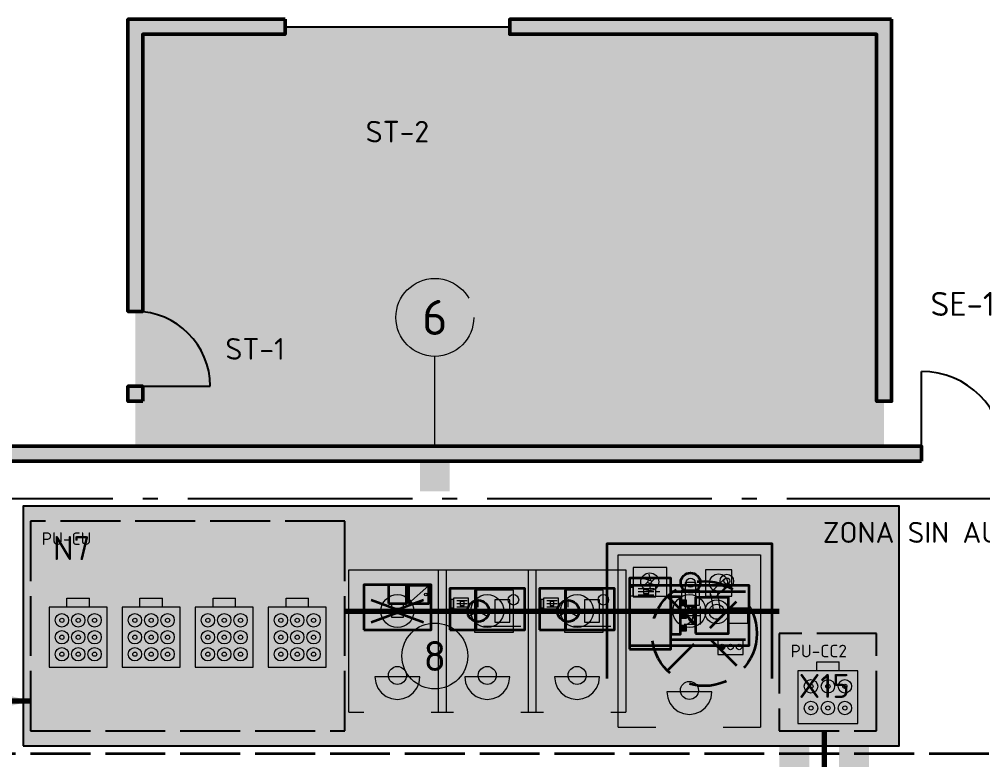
# Model space of a CAD drawing. Header units: millimetres. Extents: x 0 to 1189, y 0 to 841.
# Drawn here: x 407.2 to 471.6, y 683.1 to 732.5 of the extents above; entities that cross this region are included whole.
import ezdxf
from ezdxf.enums import TextEntityAlignment as Align

# ---------------------------------------------------------------- set-up
doc = ezdxf.new("R2010")
doc.units = ezdxf.units.MM
for name, pattern in [('FLUJO-TRAZOS', [4, 2.5, -1.5]), ('IRAM-E-TRAZOS', [5, 4, -1]), ('IRAM-F-TRAZO-PUNTO', [20, 15, -2, 1, -2])]:
    doc.linetypes.add(name, pattern=pattern)
for name, color, linetype, lineweight in [('A-ABERTURA', 7, 'CONTINUOUS', 25), ('A-COLUMNA', 7, 'CONTINUOUS', 50), ('A-EJE', 1, 'IRAM-F-TRAZO-PUNTO', 18), ('A-EQUIPO-FINO', 8, 'CONTINUOUS', 13), ('A-EQUIPO-OCULTO', 8, 'IRAM-E-TRAZOS', 13), ('A-EQUIPO-RELLENO', 9, 'CONTINUOUS', 13), ('A-MURO', 7, 'CONTINUOUS', 50), ('A-OPERARIO', 6, 'CONTINUOUS', 18), ('A-RELLENO', 9, 'CONTINUOUS', 13), ('A-SECTOR', 1, 'CONTINUOUS', 25), ('A-SECTOR-TXT', 1, 'CONTINUOUS', 25), ('A-SEGURIDAD', 1, 'IRAM-E-TRAZOS', 18), ('A-TEXTO', 7, 'CONTINUOUS', 18), ('F-EFL-GAS', 4, 'FLUJO-TRAZOS', 35), ('F-SE', 30, 'CONTINUOUS', 70), ('S-ESCAPE', 3, 'CONTINUOUS', 35)]:
    doc.layers.add(name, color=color, linetype=linetype, lineweight=lineweight)
for name, color, linetype, lineweight, true_color in [('A-AREA-TRABAJO', 30, 'CONTINUOUS', 13, 0xeb963c), ('A-EQUIPO', 30, 'CONTINUOUS', 35, 0xe67800), ('A-MAMPARA', 1, 'CONTINUOUS', 35, 0xc82828), ('A-PASILLO', 2, 'IRAM-E-TRAZOS', 35, 0xd7a500), ('A-PULMON', 6, 'IRAM-E-TRAZOS', 25, 0xdc00c8), ('A-SENDA', 2, 'CONTINUOUS', 25, 0xd7a500), ('A-ZONA-LOG', 5, 'IRAM-F-TRAZO-PUNTO', 25, 0x285ac8)]:
    doc.layers.add(name, color=color, linetype=linetype, lineweight=lineweight, true_color=true_color)
doc.styles.add('ISO3098', font='isocpeur.ttf')

msp = doc.modelspace()

# ---------------------------------------------------------------- hatches: boundary and pattern name
at = {"layer": 'A-COLUMNA', "true_color": 0x000000}
h = msp.add_hatch(color=7, dxfattribs=at)
h.dxf.hatch_style = 1
h.paths.add_polyline_path([(434, 701), (436, 701), (436, 703), (434, 703)])
at = {"layer": 'A-EQUIPO-RELLENO', "true_color": 0xcdd0d4}
h = msp.add_hatch(color=7, dxfattribs=at)
h.dxf.hatch_style = 1
h.paths.add_polyline_path([(448.25, 694), (450.5, 694), (450.5, 695.9), (448.25, 695.9)])
h = msp.add_hatch(color=7, dxfattribs=at)
h.dxf.hatch_style = 1
h.paths.add_polyline_path([(452.725, 694.9), (452.703, 695.068), (452.638, 695.225), (452.535, 695.36), (452.4, 695.463), (452.243, 695.528), (452.075, 695.55), (451.907, 695.528), (451.75, 695.463), (451.615, 695.36), (451.512, 695.225), (451.447, 695.068), (451.425, 694.9), (451.447, 694.732), (451.512, 694.575), (451.615, 694.44), (451.75, 694.337), (451.907, 694.272), (452.075, 694.25), (452.243, 694.272), (452.4, 694.337), (452.535, 694.44), (452.638, 694.575), (452.703, 694.732)])
at = {"layer": 'A-EQUIPO-RELLENO', "true_color": 0xeeeeee}
h = msp.add_hatch(color=7, dxfattribs=at)
h.dxf.hatch_style = 1
h.paths.add_polyline_path([(453.075, 694), (454.825, 694), (454.825, 695.75), (453.075, 695.75)])
at = {"layer": 'A-EQUIPO-RELLENO', "true_color": 0xcdd0d4}
h = msp.add_hatch(color=7, dxfattribs=at)
h.dxf.hatch_style = 1
h.paths.add_polyline_path([(448, 690.45), (450.75, 690.45), (450.75, 695.2), (448, 695.2)])
at = {"layer": 'A-EQUIPO-RELLENO', "true_color": 0xeeeeee}
h = msp.add_hatch(color=7, dxfattribs=at)
h.dxf.hatch_style = 1
h.paths.add_polyline_path([(430.25, 691.75), (434.75, 691.75), (434.75, 694.75), (430.25, 694.75)])
at = {"layer": 'A-EQUIPO-RELLENO', "true_color": 0xcdd0d4}
h = msp.add_hatch(color=7, dxfattribs=at)
h.dxf.hatch_style = 1
h.paths.add_polyline_path([(431.9, 693.5), (433.1, 693.5), (433.1, 694.75), (431.9, 694.75)])
h = msp.add_hatch(color=7, dxfattribs=at)
h.dxf.hatch_style = 1
h.paths.add_polyline_path([(433.25, 693.5), (434.6, 693.5), (434.6, 694.7), (433.25, 694.7)])
at = {"layer": 'A-EQUIPO-RELLENO', "true_color": 0xeeeeee}
h = msp.add_hatch(color=7, dxfattribs=at)
h.dxf.hatch_style = 1
h.paths.add_polyline_path([(436, 691.75), (441, 691.75), (441, 694.5), (436, 694.5)])
at = {"layer": 'A-EQUIPO-RELLENO', "true_color": 0xcdd0d4}
h = msp.add_hatch(color=7, dxfattribs=at)
h.dxf.hatch_style = 1
h.paths.add_polyline_path([(436, 691.75), (437.75, 691.75), (437.75, 694.5), (436, 694.5)])
at = {"layer": 'A-EQUIPO-RELLENO', "true_color": 0xeeeeee}
h = msp.add_hatch(color=7, dxfattribs=at)
h.dxf.hatch_style = 1
h.paths.add_polyline_path([(442, 691.75), (447, 691.75), (447, 694.5), (442, 694.5)])
at = {"layer": 'A-EQUIPO-RELLENO', "true_color": 0xcdd0d4}
h = msp.add_hatch(color=7, dxfattribs=at)
h.dxf.hatch_style = 1
h.paths.add_polyline_path([(442, 691.75), (443.75, 691.75), (443.75, 694.5), (442, 694.5)])
at = {"layer": 'A-EQUIPO-RELLENO', "true_color": 0xeeeeee}
h = msp.add_hatch(color=7, dxfattribs=at)
h.dxf.hatch_style = 1
h.paths.add_polyline_path([(448, 690.7), (456, 690.7), (456, 694.7), (448, 694.7)])
at = {"layer": 'A-EQUIPO-RELLENO', "true_color": 0xcdd0d4}
h = msp.add_hatch(color=7, dxfattribs=at)
h.dxf.hatch_style = 1
h.paths.add_polyline_path([(448.25, 693.95), (449.75, 693.95), (449.75, 694.65), (448.25, 694.65)])
at = {"layer": 'A-EQUIPO-RELLENO', "true_color": 0xeeeeee}
h = msp.add_hatch(color=7, dxfattribs=at)
h.dxf.hatch_style = 1
h.paths.add_polyline_path([(451.475, 693.4), (452.675, 693.4), (452.675, 694.4), (451.475, 694.4)])
at = {"layer": 'A-EQUIPO-RELLENO', "true_color": 0xcdd0d4}
h = msp.add_hatch(color=7, dxfattribs=at)
h.dxf.hatch_style = 1
h.paths.add_polyline_path([(436.25, 693.15), (437.25, 693.15), (437.25, 693.85), (436.25, 693.85)])
h = msp.add_hatch(color=7, dxfattribs=at)
h.dxf.hatch_style = 1
h.paths.add_polyline_path([(439, 692.25), (440, 692.25), (440, 693.75), (439, 693.75)])
h = msp.add_hatch(color=7, dxfattribs=at)
h.dxf.hatch_style = 1
h.paths.add_polyline_path([(442.25, 693.15), (443.25, 693.15), (443.25, 693.85), (442.25, 693.85)])
h = msp.add_hatch(color=7, dxfattribs=at)
h.dxf.hatch_style = 1
h.paths.add_polyline_path([(445, 692.25), (446, 692.25), (446, 693.75), (445, 693.75)])
at = {"layer": 'A-EQUIPO-RELLENO', "true_color": 0xe2e7ee}
h = msp.add_hatch(color=7, dxfattribs=at)
h.dxf.hatch_style = 1
h.paths.add_polyline_path([(450.75, 691.45), (451.4, 691.45), (451.4, 693.95), (450.75, 693.95)])
at = {"layer": 'A-EQUIPO-RELLENO', "true_color": 0x969ba0}
h = msp.add_hatch(color=7, dxfattribs=at)
h.dxf.hatch_style = 1
h.paths.add_polyline_path([(451.4, 693.375), (451.8, 693.375), (451.8, 693.725), (451.4, 693.725)])
at = {"layer": 'A-EQUIPO-RELLENO', "true_color": 0xcdd0d4}
h = msp.add_hatch(color=7, dxfattribs=at)
h.dxf.hatch_style = 1
h.paths.add_polyline_path([(452.4, 691.5), (454.6, 691.5), (454.6, 693.9), (452.4, 693.9)])
at = {"layer": 'A-EQUIPO-RELLENO', "true_color": 0xfaf0fa}
h = msp.add_hatch(color=7, dxfattribs=at)
h.dxf.hatch_style = 1
h.paths.add_polyline_path([(409.25, 689.25), (413.125, 689.25), (413.125, 693.25), (409.25, 693.25)])
h = msp.add_hatch(color=7, dxfattribs=at)
h.dxf.hatch_style = 1
h.paths.add_polyline_path([(414.125, 689.25), (418, 689.25), (418, 693.25), (414.125, 693.25)])
h = msp.add_hatch(color=7, dxfattribs=at)
h.dxf.hatch_style = 1
h.paths.add_polyline_path([(419, 689.25), (422.875, 689.25), (422.875, 693.25), (419, 693.25)])
h = msp.add_hatch(color=7, dxfattribs=at)
h.dxf.hatch_style = 1
h.paths.add_polyline_path([(423.875, 689.25), (427.75, 689.25), (427.75, 693.25), (423.875, 693.25)])
at = {"layer": 'A-EQUIPO-RELLENO', "true_color": 0xe2e7ee}
h = msp.add_hatch(color=7, dxfattribs=at)
h.dxf.hatch_style = 1
h.paths.add_polyline_path([(454.6, 692.2), (455.9, 692.2), (455.9, 693.2), (454.6, 693.2)])
at = {"layer": 'A-EQUIPO-RELLENO', "true_color": 0x969ba0}
h = msp.add_hatch(color=7, dxfattribs=at)
h.dxf.hatch_style = 1
h.paths.add_polyline_path([(451.4, 692.525), (451.8, 692.525), (451.8, 692.875), (451.4, 692.875)])
h = msp.add_hatch(color=7, dxfattribs=at)
h.dxf.hatch_style = 1
h.paths.add_polyline_path([(451.4, 691.675), (451.8, 691.675), (451.8, 692.025), (451.4, 692.025)])
at = {"layer": 'A-EQUIPO-RELLENO', "true_color": 0xcdd0d4}
h = msp.add_hatch(color=7, dxfattribs=at)
h.dxf.hatch_style = 1
h.paths.add_polyline_path([(453.9, 690.1), (455.6, 690.1), (455.6, 691.1), (453.9, 691.1)])
at = {"layer": 'A-EQUIPO-RELLENO', "true_color": 0xdc2828}
h = msp.add_hatch(color=7, dxfattribs=at)
h.dxf.hatch_style = 1
h.paths.add_polyline_path([(454.363, 690.6), (454.357, 690.647), (454.339, 690.69), (454.311, 690.727), (454.273, 690.756), (454.23, 690.774), (454.183, 690.78), (454.137, 690.774), (454.093, 690.756), (454.056, 690.727), (454.027, 690.69), (454.009, 690.647), (454.003, 690.6), (454.009, 690.553), (454.027, 690.51), (454.056, 690.473), (454.093, 690.444), (454.137, 690.426), (454.183, 690.42), (454.23, 690.426), (454.273, 690.444), (454.311, 690.473), (454.339, 690.51), (454.357, 690.553)])
at = {"layer": 'A-EQUIPO-RELLENO', "true_color": 0xffffff}
h = msp.add_hatch(color=7, dxfattribs=at)
h.dxf.hatch_style = 1
h.paths.add_polyline_path([(433.1, 688.7), (433.08, 688.855), (433.02, 689), (432.924, 689.124), (432.8, 689.22), (432.655, 689.28), (432.5, 689.3), (432.345, 689.28), (432.2, 689.22), (432.076, 689.124), (431.98, 689), (431.92, 688.855), (431.9, 688.7), (431.92, 688.545), (431.98, 688.4), (432.076, 688.276), (432.2, 688.18), (432.345, 688.12), (432.5, 688.1), (432.655, 688.12), (432.8, 688.18), (432.924, 688.276), (433.02, 688.4), (433.08, 688.545)])
h = msp.add_hatch(color=7, dxfattribs=at)
h.dxf.hatch_style = 1
h.paths.add_polyline_path([(439.1, 688.7), (439.08, 688.855), (439.02, 689), (438.924, 689.124), (438.8, 689.22), (438.655, 689.28), (438.5, 689.3), (438.345, 689.28), (438.2, 689.22), (438.076, 689.124), (437.98, 689), (437.92, 688.855), (437.9, 688.7), (437.92, 688.545), (437.98, 688.4), (438.076, 688.276), (438.2, 688.18), (438.345, 688.12), (438.5, 688.1), (438.655, 688.12), (438.8, 688.18), (438.924, 688.276), (439.02, 688.4), (439.08, 688.545)])
h = msp.add_hatch(color=7, dxfattribs=at)
h.dxf.hatch_style = 1
h.paths.add_polyline_path([(445.1, 688.7), (445.08, 688.855), (445.02, 689), (444.924, 689.124), (444.8, 689.22), (444.655, 689.28), (444.5, 689.3), (444.345, 689.28), (444.2, 689.22), (444.076, 689.124), (443.98, 689), (443.92, 688.855), (443.9, 688.7), (443.92, 688.545), (443.98, 688.4), (444.076, 688.276), (444.2, 688.18), (444.345, 688.12), (444.5, 688.1), (444.655, 688.12), (444.8, 688.18), (444.924, 688.276), (445.02, 688.4), (445.08, 688.545)])
at = {"layer": 'A-EQUIPO-RELLENO', "true_color": 0xfae1f5}
h = msp.add_hatch(color=7, dxfattribs=at)
h.dxf.hatch_style = 1
h.paths.add_polyline_path([(431, 688.6), (431.051, 688.212), (431.201, 687.85), (431.439, 687.539), (431.75, 687.301), (432.112, 687.151), (432.5, 687.1), (432.888, 687.151), (433.25, 687.301), (433.561, 687.539), (433.799, 687.85), (433.949, 688.212), (434, 688.6), (431, 688.6)])
h = msp.add_hatch(color=7, dxfattribs=at)
h.dxf.hatch_style = 1
h.paths.add_polyline_path([(437, 688.6), (437.051, 688.212), (437.201, 687.85), (437.439, 687.539), (437.75, 687.301), (438.112, 687.151), (438.5, 687.1), (438.888, 687.151), (439.25, 687.301), (439.561, 687.539), (439.799, 687.85), (439.949, 688.212), (440, 688.6), (437, 688.6)])
h = msp.add_hatch(color=7, dxfattribs=at)
h.dxf.hatch_style = 1
h.paths.add_polyline_path([(443, 688.6), (443.051, 688.212), (443.201, 687.85), (443.439, 687.539), (443.75, 687.301), (444.112, 687.151), (444.5, 687.1), (444.888, 687.151), (445.25, 687.301), (445.561, 687.539), (445.799, 687.85), (445.949, 688.212), (446, 688.6), (443, 688.6)])
at = {"layer": 'A-EQUIPO-RELLENO', "true_color": 0xfaf0fa}
h = msp.add_hatch(color=7, dxfattribs=at)
h.dxf.hatch_style = 1
h.paths.add_polyline_path([(459.25, 685.5), (463.25, 685.5), (463.25, 689), (459.25, 689)])
at = {"layer": 'A-EQUIPO-RELLENO', "true_color": 0xffffff}
h = msp.add_hatch(color=7, dxfattribs=at)
h.dxf.hatch_style = 1
h.paths.add_polyline_path([(452.6, 687.7), (452.58, 687.855), (452.52, 688), (452.424, 688.124), (452.3, 688.22), (452.155, 688.28), (452, 688.3), (451.845, 688.28), (451.7, 688.22), (451.576, 688.124), (451.48, 688), (451.42, 687.855), (451.4, 687.7), (451.42, 687.545), (451.48, 687.4), (451.576, 687.276), (451.7, 687.18), (451.845, 687.12), (452, 687.1), (452.155, 687.12), (452.3, 687.18), (452.424, 687.276), (452.52, 687.4), (452.58, 687.545)])
at = {"layer": 'A-EQUIPO-RELLENO', "true_color": 0xfae1f5}
h = msp.add_hatch(color=7, dxfattribs=at)
h.dxf.hatch_style = 1
h.paths.add_polyline_path([(450.5, 687.6), (450.551, 687.212), (450.701, 686.85), (450.939, 686.539), (451.25, 686.301), (451.612, 686.151), (452, 686.1), (452.388, 686.151), (452.75, 686.301), (453.061, 686.539), (453.299, 686.85), (453.449, 687.212), (453.5, 687.6), (450.5, 687.6)])
at = {"layer": 'A-MURO', "true_color": 0x464646}
h = msp.add_hatch(color=7, dxfattribs=at)
h.dxf.hatch_style = 1
h.paths.add_polyline_path([(425, 732.5), (425, 731.5), (415.5, 731.5), (415.5, 713), (414.5, 713), (414.5, 732.5)])
h = msp.add_hatch(color=7, dxfattribs=at)
h.dxf.hatch_style = 1
h.paths.add_polyline_path([(465.5, 732.5), (465.5, 707), (464.5, 707), (464.5, 731.5), (440, 731.5), (440, 732.5)])
h = msp.add_hatch(color=7, dxfattribs=at)
h.dxf.hatch_style = 1
h.paths.add_polyline_path([(415.5, 707), (414.5, 707), (414.5, 708), (415.5, 708)])
h = msp.add_hatch(color=7, dxfattribs=at)
h.dxf.hatch_style = 1
h.paths.add_polyline_path([(467.5, 703), (272.5, 703), (272.5, 704), (467.5, 704)])
at = {"layer": 'A-RELLENO', "true_color": 0xe8e8e8}
h = msp.add_hatch(color=7, dxfattribs=at)
h.dxf.hatch_style = 1
h.paths.add_polyline_path([(415, 703), (465, 703), (465, 732), (415, 732)])
at = {"layer": 'A-RELLENO', "true_color": 0xfde4c8}
h = msp.add_hatch(color=7, dxfattribs=at)
h.dxf.hatch_style = 1
h.paths.add_polyline_path([(407.5, 684), (466, 684), (466, 700), (407.5, 700)])
at = {"layer": 'A-SENDA', "true_color": 0xd7a500}
h = msp.add_hatch(color=7, dxfattribs=at)
h.dxf.hatch_style = 1
h.paths.add_polyline_path([(458, 678), (460, 678), (460, 684), (458, 684)])
h = msp.add_hatch(color=7, dxfattribs=at)
h.dxf.hatch_style = 1
h.paths.add_polyline_path([(462, 678), (464, 678), (464, 684), (462, 684)])
at = {"layer": 'F-SE', "true_color": 0xeb7800}
h = msp.add_hatch(color=7, dxfattribs=at)
h.dxf.hatch_style = 1
h.paths.add_polyline_path([(452.3, 693), (449.7, 693.65), (449.7, 692.35)])
h = msp.add_hatch(color=7, dxfattribs=at)
h.dxf.hatch_style = 1
h.paths.add_polyline_path([(458, 693), (455.4, 693.65), (455.4, 692.35)])
h = msp.add_hatch(color=7, dxfattribs=at)
h.dxf.hatch_style = 1
h.paths.add_polyline_path([(408, 687), (405.4, 687.65), (405.4, 686.35)])

# ---------------------------------------------------------------- linework, layer by layer
at = {"layer": 'A-ABERTURA'}
for p, q in [((425, 732), (440, 732)), ((467.5, 703.5), (467.5, 709)), ((415, 708), (420, 708))]:
    msp.add_line(p, q, dxfattribs=at)
for centre, radius in [((415, 708), 5), ((467.5, 703.5), 5.5)]:
    msp.add_arc(centre, radius, 0, 90, dxfattribs=at)
at = {"layer": 'A-AREA-TRABAJO'}
for p, q in [((429.25, 686.25), (430.25, 686.25)), ((434.75, 686.25), (435.75, 686.25)), ((435.25, 686.25), (436.25, 686.25)), ((440.75, 686.25), (441.75, 686.25)), ((441.25, 686.25), (442.25, 686.25)), ((446.75, 686.25), (447.75, 686.25)), ((447.25, 685.25), (449.75, 685.25)), ((454.25, 685.25), (456.75, 685.25))]:
    msp.add_line(p, q, dxfattribs=at)
for points in [[(447.25, 685.25), (447.25, 696.75), (456.75, 696.75), (456.75, 685.25)], [(429.25, 686.25), (429.25, 695.75), (435.75, 695.75), (435.75, 686.25)], [(435.25, 686.25), (435.25, 695.75), (441.75, 695.75), (441.75, 686.25)], [(441.25, 686.25), (441.25, 695.75), (447.75, 695.75), (447.75, 686.25)]]:
    msp.add_lwpolyline(points, dxfattribs=at)
at = {"layer": 'A-EJE'}
for p, q in [((435, 704), (435, 710)), ((451.4, 692.7), (452.75, 692.7))]:
    msp.add_line(p, q, dxfattribs=at)
msp.add_circle((435, 712.6), 2.6, dxfattribs=at)
at = {"layer": 'A-EQUIPO'}
for p, q in [((450.75, 694.3), (455.75, 694.3)), ((439, 693), (438.4, 693)), ((445, 693), (444.4, 693)), ((450.75, 691.1), (455.75, 691.1))]:
    msp.add_line(p, q, dxfattribs=at)
for points in [[(448, 690.45), (450.75, 690.45), (450.75, 695.2), (448, 695.2)], [(430.25, 691.75), (434.75, 691.75), (434.75, 694.75), (430.25, 694.75)], [(431.9, 693.5), (433.1, 693.5), (433.1, 694.75), (431.9, 694.75)], [(433.25, 693.5), (434.6, 693.5), (434.6, 694.7), (433.25, 694.7)], [(436, 691.75), (441, 691.75), (441, 694.5), (436, 694.5)], [(436, 691.75), (437.75, 691.75), (437.75, 694.5), (436, 694.5)], [(442, 691.75), (447, 691.75), (447, 694.5), (442, 694.5)], [(442, 691.75), (443.75, 691.75), (443.75, 694.5), (442, 694.5)], [(448, 690.7), (456, 690.7), (456, 694.7), (448, 694.7)], [(450.75, 691.45), (451.4, 691.45), (451.4, 693.95), (450.75, 693.95)], [(452.4, 691.5), (454.6, 691.5), (454.6, 693.9), (452.4, 693.9)]]:
    msp.add_lwpolyline(points, close=True, dxfattribs=at)
for points in [[(430.75, 693.75), (432.5, 693.1), (434.25, 693.75)], [(452.4, 692.3), (452.35, 692.7), (452.4, 693.1)], [(430.75, 692.25), (432.5, 692.9), (434.25, 692.25)]]:
    msp.add_lwpolyline(points, dxfattribs=at)
for centre, radius in [((452.075, 694.9), 0.65), ((437.9, 693), 0.72), ((443.9, 693), 0.72), ((432.5, 693), 0.15), ((452.075, 693.2), 0.15)]:
    msp.add_circle(centre, radius, dxfattribs=at)
at = {"layer": 'A-EQUIPO-FINO'}
for p, q in [((433.25, 693.5), (434.6, 694.7)), ((448.58, 694.51), (449.63, 694.51)), ((448.58, 694.3), (449.63, 694.3)), ((449.75, 694.3), (450.02, 694.3)), ((436.47, 693.71), (437.17, 693.71)), ((437.9, 693.25), (437.9, 693.75)), ((442.47, 693.71), (443.17, 693.71)), ((443.9, 693.25), (443.9, 693.75)), ((448.58, 694.09), (449.63, 694.09)), ((436.47, 693.5), (437.17, 693.5)), ((436.47, 693.29), (437.17, 693.29)), ((437.25, 693.5), (437.43, 693.5)), ((442.47, 693.5), (443.17, 693.5)), ((442.47, 693.29), (443.17, 693.29)), ((443.25, 693.5), (443.43, 693.5)), ((451.4, 692.1), (451.4, 693.3)), ((452.75, 692.1), (452.75, 693.3)), ((437.683, 692.875), (437.25, 692.625)), ((438.117, 692.875), (438.55, 692.625)), ((443.683, 692.875), (443.25, 692.625)), ((444.117, 692.875), (444.55, 692.625))]:
    msp.add_line(p, q, dxfattribs=at)
for points in [[(448.25, 694), (450.5, 694), (450.5, 695.9), (448.25, 695.9)], [(453.075, 694), (454.825, 694), (454.825, 695.75), (453.075, 695.75)], [(447.98, 694.02), (448.25, 694.02), (448.25, 694.58), (447.98, 694.58)], [(448.25, 693.95), (449.75, 693.95), (449.75, 694.65), (448.25, 694.65)], [(448.925, 694.16), (449.3, 694.16), (449.3, 694.44), (448.925, 694.44)], [(451.475, 693.4), (452.675, 693.4), (452.675, 694.4), (451.475, 694.4)], [(436.07, 693.22), (436.25, 693.22), (436.25, 693.78), (436.07, 693.78)], [(436.25, 693.15), (437.25, 693.15), (437.25, 693.85), (436.25, 693.85)], [(436.7, 693.36), (436.95, 693.36), (436.95, 693.64), (436.7, 693.64)], [(439, 692.25), (440, 692.25), (440, 693.75), (439, 693.75)], [(442.07, 693.22), (442.25, 693.22), (442.25, 693.78), (442.07, 693.78)], [(442.25, 693.15), (443.25, 693.15), (443.25, 693.85), (442.25, 693.85)], [(442.7, 693.36), (442.95, 693.36), (442.95, 693.64), (442.7, 693.64)], [(445, 692.25), (446, 692.25), (446, 693.75), (445, 693.75)], [(451.4, 693.375), (451.8, 693.375), (451.8, 693.725), (451.4, 693.725)], [(454.6, 692.2), (455.9, 692.2), (455.9, 693.2), (454.6, 693.2)], [(451.4, 692.525), (451.8, 692.525), (451.8, 692.875), (451.4, 692.875)], [(451.4, 691.675), (451.8, 691.675), (451.8, 692.025), (451.4, 692.025)], [(453.9, 690.1), (455.6, 690.1), (455.6, 691.1), (453.9, 691.1)]]:
    msp.add_lwpolyline(points, close=True, dxfattribs=at)
for points in [[(449.29, 695.054), (448.888, 695.166)], [(449.23, 694.95), (448.932, 694.657)], [(449.29, 694.846), (449.394, 694.442)], [(449.41, 695.054), (449.306, 695.458)], [(449.41, 694.846), (449.812, 694.734)], [(449.47, 694.95), (449.768, 695.243)]]:
    msp.add_lwpolyline(points, dxfattribs=at)
for centre, radius in [((449.35, 694.95), 0.6), ((449.35, 694.95), 0.12), ((452.075, 694.9), 0.3), ((453.95, 694.875), 0.6), ((454.5, 695), 0.45), ((454.5, 695), 0.2), ((434.398, 694.1), 0.096), ((440.25, 693.75), 0.35), ((446.25, 693.75), 0.35), ((453.825, 692.95), 0.8), ((453.825, 692.95), 0.5), ((410.096, 692.383), 0.45), ((410.096, 692.383), 0.14), ((411.188, 692.383), 0.45), ((411.188, 692.383), 0.14), ((412.279, 692.383), 0.45), ((412.279, 692.383), 0.14), ((414.971, 692.383), 0.45), ((414.971, 692.383), 0.14), ((416.062, 692.383), 0.45), ((416.062, 692.383), 0.14), ((417.154, 692.383), 0.45), ((417.154, 692.383), 0.14), ((419.846, 692.383), 0.45), ((419.846, 692.383), 0.14), ((420.938, 692.383), 0.45), ((420.938, 692.383), 0.14), ((422.029, 692.383), 0.45), ((422.029, 692.383), 0.14), ((424.721, 692.383), 0.45), ((424.721, 692.383), 0.14), ((425.812, 692.383), 0.45), ((425.812, 692.383), 0.14), ((426.904, 692.383), 0.45), ((426.904, 692.383), 0.14), ((410.096, 691.25), 0.45), ((411.188, 691.25), 0.45), ((412.279, 691.25), 0.45), ((414.971, 691.25), 0.45), ((416.062, 691.25), 0.45), ((417.154, 691.25), 0.45), ((419.846, 691.25), 0.45), ((420.938, 691.25), 0.45), ((422.029, 691.25), 0.45), ((424.721, 691.25), 0.45), ((425.812, 691.25), 0.45), ((426.904, 691.25), 0.45), ((410.096, 691.25), 0.14), ((411.188, 691.25), 0.14), ((412.279, 691.25), 0.14), ((414.971, 691.25), 0.14), ((416.062, 691.25), 0.14), ((417.154, 691.25), 0.14), ((419.846, 691.25), 0.14), ((420.938, 691.25), 0.14), ((422.029, 691.25), 0.14), ((424.721, 691.25), 0.14), ((425.812, 691.25), 0.14), ((426.904, 691.25), 0.14), ((410.096, 690.117), 0.45), ((411.188, 690.117), 0.45), ((412.279, 690.117), 0.45), ((414.971, 690.117), 0.45), ((416.062, 690.117), 0.45), ((417.154, 690.117), 0.45), ((419.846, 690.117), 0.45), ((420.938, 690.117), 0.45), ((422.029, 690.117), 0.45), ((424.721, 690.117), 0.45), ((425.812, 690.117), 0.45), ((426.904, 690.117), 0.45), ((454.183, 690.6), 0.18), ((454.75, 690.6), 0.18), ((455.317, 690.6), 0.18), ((410.096, 690.117), 0.14), ((411.188, 690.117), 0.14), ((412.279, 690.117), 0.14), ((414.971, 690.117), 0.14), ((416.062, 690.117), 0.14), ((417.154, 690.117), 0.14), ((419.846, 690.117), 0.14), ((420.938, 690.117), 0.14), ((422.029, 690.117), 0.14), ((424.721, 690.117), 0.14), ((425.812, 690.117), 0.14), ((426.904, 690.117), 0.14), ((460.117, 687.975), 0.45), ((461.25, 687.975), 0.45), ((462.383, 687.975), 0.45), ((460.117, 687.975), 0.14), ((461.25, 687.975), 0.14), ((462.383, 687.975), 0.14), ((460.117, 686.525), 0.45), ((460.117, 686.525), 0.14), ((461.25, 686.525), 0.45), ((461.25, 686.525), 0.14), ((462.383, 686.525), 0.45), ((462.383, 686.525), 0.14)]:
    msp.add_circle(centre, radius, dxfattribs=at)
at = {"layer": 'A-EQUIPO-OCULTO'}
for p, q in [((454.34, 695.159), (453.49, 694.302)), ((454.66, 694.841), (453.81, 693.985)), ((453.427, 694.111), (453.602, 692.917)), ((453.873, 694.176), (454.048, 692.983)), ((452.5, 693.3), (451.65, 693.3)), ((438.25, 692), (440.75, 692)), ((444.25, 692), (446.75, 692)), ((452.5, 692.1), (451.65, 692.1))]:
    msp.add_line(p, q, dxfattribs=at)
for points in [[(451.725, 692.95), (452.425, 692.95), (452.425, 694.9), (451.725, 694.9)], [(432.1, 692.6), (432.9, 692.6), (432.9, 693.5), (432.1, 693.5)]]:
    msp.add_lwpolyline(points, close=True, dxfattribs=at)
msp.add_circle((453.65, 694.144), 0.25, dxfattribs=at)
for centre, start, end in [((451.65, 692.7), 270, 90), ((452.5, 692.7), 90, 270)]:
    msp.add_arc(centre, 0.6, start, end, dxfattribs=at)
at = {"layer": 'A-MAMPARA'}
msp.add_lwpolyline([(446.5, 688.5), (446.5, 697.5), (457.5, 697.5), (457.5, 688.5)], dxfattribs=at)
at = {"layer": 'A-MURO'}
for points in [[(425, 732.5), (425, 731.5), (415.5, 731.5), (415.5, 713), (414.5, 713), (414.5, 732.5)], [(465.5, 732.5), (465.5, 707), (464.5, 707), (464.5, 731.5), (440, 731.5), (440, 732.5)], [(415.5, 707), (414.5, 707), (414.5, 708), (415.5, 708)], [(467.5, 703), (272.5, 703), (272.5, 704), (467.5, 704)]]:
    msp.add_lwpolyline(points, close=True, dxfattribs=at)
at = {"layer": 'A-OPERARIO'}
for p, q in [((410.437, 693.25), (410.437, 693.85)), ((410.437, 693.85), (411.937, 693.85)), ((411.937, 693.25), (411.937, 693.85)), ((415.312, 693.25), (415.312, 693.85)), ((415.312, 693.85), (416.812, 693.85)), ((416.812, 693.25), (416.812, 693.85)), ((420.188, 693.25), (420.188, 693.85)), ((420.188, 693.85), (421.688, 693.85)), ((421.688, 693.25), (421.688, 693.85)), ((425.062, 693.25), (425.062, 693.85)), ((425.062, 693.85), (426.562, 693.85)), ((426.562, 693.25), (426.562, 693.85)), ((460.5, 689), (460.5, 689.6)), ((460.5, 689.6), (462, 689.6)), ((462, 689), (462, 689.6))]:
    msp.add_line(p, q, dxfattribs=at)
for points in [[(409.25, 689.25), (413.125, 689.25), (413.125, 693.25), (409.25, 693.25)], [(414.125, 689.25), (418, 689.25), (418, 693.25), (414.125, 693.25)], [(419, 689.25), (422.875, 689.25), (422.875, 693.25), (419, 693.25)], [(423.875, 689.25), (427.75, 689.25), (427.75, 693.25), (423.875, 693.25)], [(431, 688.6), (431.051, 688.212), (431.201, 687.85), (431.439, 687.539), (431.75, 687.301), (432.112, 687.151), (432.5, 687.1), (432.888, 687.151), (433.25, 687.301), (433.561, 687.539), (433.799, 687.85), (433.949, 688.212), (434, 688.6)], [(437, 688.6), (437.051, 688.212), (437.201, 687.85), (437.439, 687.539), (437.75, 687.301), (438.112, 687.151), (438.5, 687.1), (438.888, 687.151), (439.25, 687.301), (439.561, 687.539), (439.799, 687.85), (439.949, 688.212), (440, 688.6)], [(443, 688.6), (443.051, 688.212), (443.201, 687.85), (443.439, 687.539), (443.75, 687.301), (444.112, 687.151), (444.5, 687.1), (444.888, 687.151), (445.25, 687.301), (445.561, 687.539), (445.799, 687.85), (445.949, 688.212), (446, 688.6)], [(459.25, 685.5), (463.25, 685.5), (463.25, 689), (459.25, 689)], [(450.5, 687.6), (450.551, 687.212), (450.701, 686.85), (450.939, 686.539), (451.25, 686.301), (451.612, 686.151), (452, 686.1), (452.388, 686.151), (452.75, 686.301), (453.061, 686.539), (453.299, 686.85), (453.449, 687.212), (453.5, 687.6)]]:
    msp.add_lwpolyline(points, close=True, dxfattribs=at)
for centre in [(432.5, 688.7), (438.5, 688.7), (444.5, 688.7), (452, 687.7)]:
    msp.add_circle(centre, 0.6, dxfattribs=at)
at = {"layer": 'A-PASILLO'}
msp.add_line((358, 683.5), (673, 683.5), dxfattribs=at)
at = {"layer": 'A-PULMON'}
for points in [[(408, 685), (429, 685), (429, 699), (408, 699)], [(458, 685), (464.5, 685), (464.5, 691.5), (458, 691.5)]]:
    msp.add_lwpolyline(points, close=True, dxfattribs=at)
at = {"layer": 'A-SECTOR'}
msp.add_lwpolyline([(407.5, 684), (466, 684), (466, 700), (407.5, 700)], close=True, dxfattribs=at)
at = {"layer": 'A-SEGURIDAD'}
for points in [[(437.65, 691.6), (440.25, 691.6), (440.25, 694.4), (437.65, 694.4)], [(443.65, 691.6), (446.25, 691.6), (446.25, 694.4), (443.65, 694.4)]]:
    msp.add_lwpolyline(points, close=True, dxfattribs=at)
at = {"layer": 'A-TEXTO'}
for centre, radius in [((432.5, 693), 1.1), ((438.5, 693), 1.1), ((444.5, 693), 1.1), ((452, 693), 1.1), ((435, 690), 2.2)]:
    msp.add_circle(centre, radius, dxfattribs=at)
at = {"layer": 'A-ZONA-LOG'}
msp.add_lwpolyline([(358.5, 604.5), (673.5, 604.5), (673.5, 700.5), (358.5, 700.5)], close=True, dxfattribs=at)
at = {"layer": 'F-EFL-GAS'}
for p, q in [((450.55, 689.05), (455.45, 693.95)), ((450.55, 693.95), (455.45, 689.05))]:
    msp.add_line(p, q, dxfattribs=at)
msp.add_circle((453, 691.5), 3.5, dxfattribs=at)
at = {"layer": 'F-SE'}
for points in [[(429, 693), (430, 693), (435, 693), (436, 693), (441, 693), (442, 693), (447, 693), (448, 693), (456, 693), (458, 693)], [(406.5, 687), (408, 687)], [(461, 685), (461, 677), (447.5, 677), (447.5, 675)]]:
    msp.add_lwpolyline(points, dxfattribs=at)

# ---------------------------------------------------------------- texts
at = {"layer": 'A-PULMON', "style": 'ISO3098'}
for s, p in [('PU-CU', (408.75, 698.25)), ('PU-CC2', (458.75, 690.75))]:
    msp.add_text(s, height=0.84, dxfattribs=at).set_placement(p, align=Align.TOP_LEFT)
at = {"layer": 'A-SECTOR-TXT', "style": 'ISO3098'}
msp.add_text('N7', height=1.6, dxfattribs=at).set_placement((409.5, 698), align=Align.TOP_LEFT)
at = {"layer": 'A-TEXTO', "style": 'ISO3098'}
for s, height, p in [('ST-2', 1.44, (432.5, 725)), ('6', 2.34, (435, 712.6)), ('ST-1', 1.44, (423, 710.5)), ('8', 2, (435, 690)), ('X15', 1.6, (461, 688))]:
    msp.add_text(s, height=height, dxfattribs=at).set_placement(p, align=Align.MIDDLE_CENTER)
at = {"layer": 'A-ZONA-LOG', "style": 'ISO3098'}
msp.add_text('ZONA SIN AUTOELEVADOR: CARROS A MANO Y TRANSPALETA', height=1.4, dxfattribs=at).set_placement((488.5, 698.25), align=Align.MIDDLE_CENTER)
at = {"layer": 'S-ESCAPE', "style": 'ISO3098'}
msp.add_text('SE-1', height=1.6, dxfattribs=at).set_placement((470.25, 713.5), align=Align.MIDDLE_CENTER)

doc.saveas('drawing.dxf')
